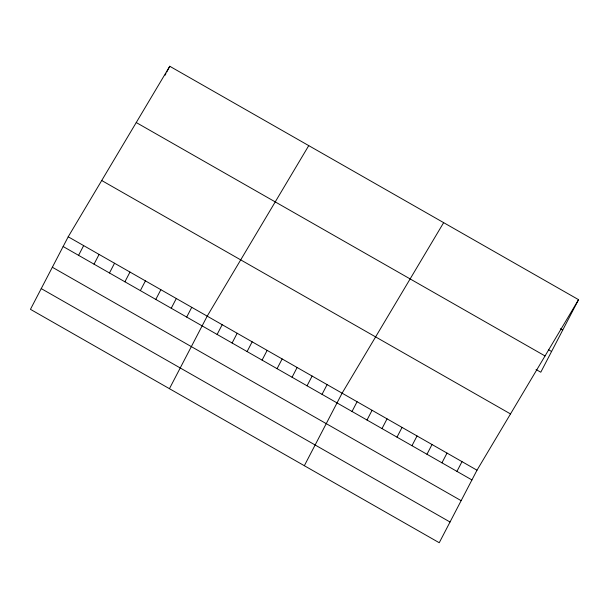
<?xml version="1.0" encoding="UTF-8"?>
<svg xmlns="http://www.w3.org/2000/svg" width="609" height="609" viewBox="0 0 609 609"><rect width="100%" height="100%" fill="white"/><g stroke="black" fill="none" stroke-linecap="round" stroke-linejoin="round"><path stroke-width="0.91" d="M68.208 236.787L30.45 309.326L439.241 542.733L476.999 470.201L578.55 299.674L169.759 66.267L68.208 236.787L476.999 470.201M165.115 75.189L165.96 73.567M166.805 71.946L169.759 66.267M78.584 255.346L83.654 245.61M94.03 264.161L99.092 254.425M109.468 272.977L114.538 263.24M124.914 281.8L129.983 272.063M140.359 290.615L145.422 280.878M155.797 299.43L160.867 289.694M171.243 308.253L176.313 298.517M186.689 317.068L191.751 307.332M169.439 388.687L207.197 316.147L308.748 145.627M217.116 334.448L222.186 324.711M232.105 343.004L237.175 333.268M247.094 351.56L252.164 341.824M262.083 360.117L267.153 350.381M277.072 368.681L282.142 358.945M292.061 377.237L297.131 367.501M307.05 385.794L312.12 376.058M322.039 394.35L327.109 384.614M304.34 465.71L342.098 393.178L443.649 222.65M352.017 411.471L357.087 401.734M367.006 420.027L372.076 410.291M381.995 428.584L387.065 418.855M396.984 437.148L402.054 427.411M411.973 445.704L417.043 435.968M426.962 454.261L432.032 444.524M441.951 462.825L447.021 453.088M456.94 471.381L462.01 461.645M578.55 299.674L540.792 372.213L536.057 369.511M560.326 328.784L562.693 330.139M548.427 349.688L551.579 351.484M136.249 122.538L545.04 355.953M101.718 180.515L510.509 413.93M63.138 246.523L471.929 479.938M52.351 267.252L461.142 500.659M41.237 288.597L450.028 522.012"/></g></svg>
